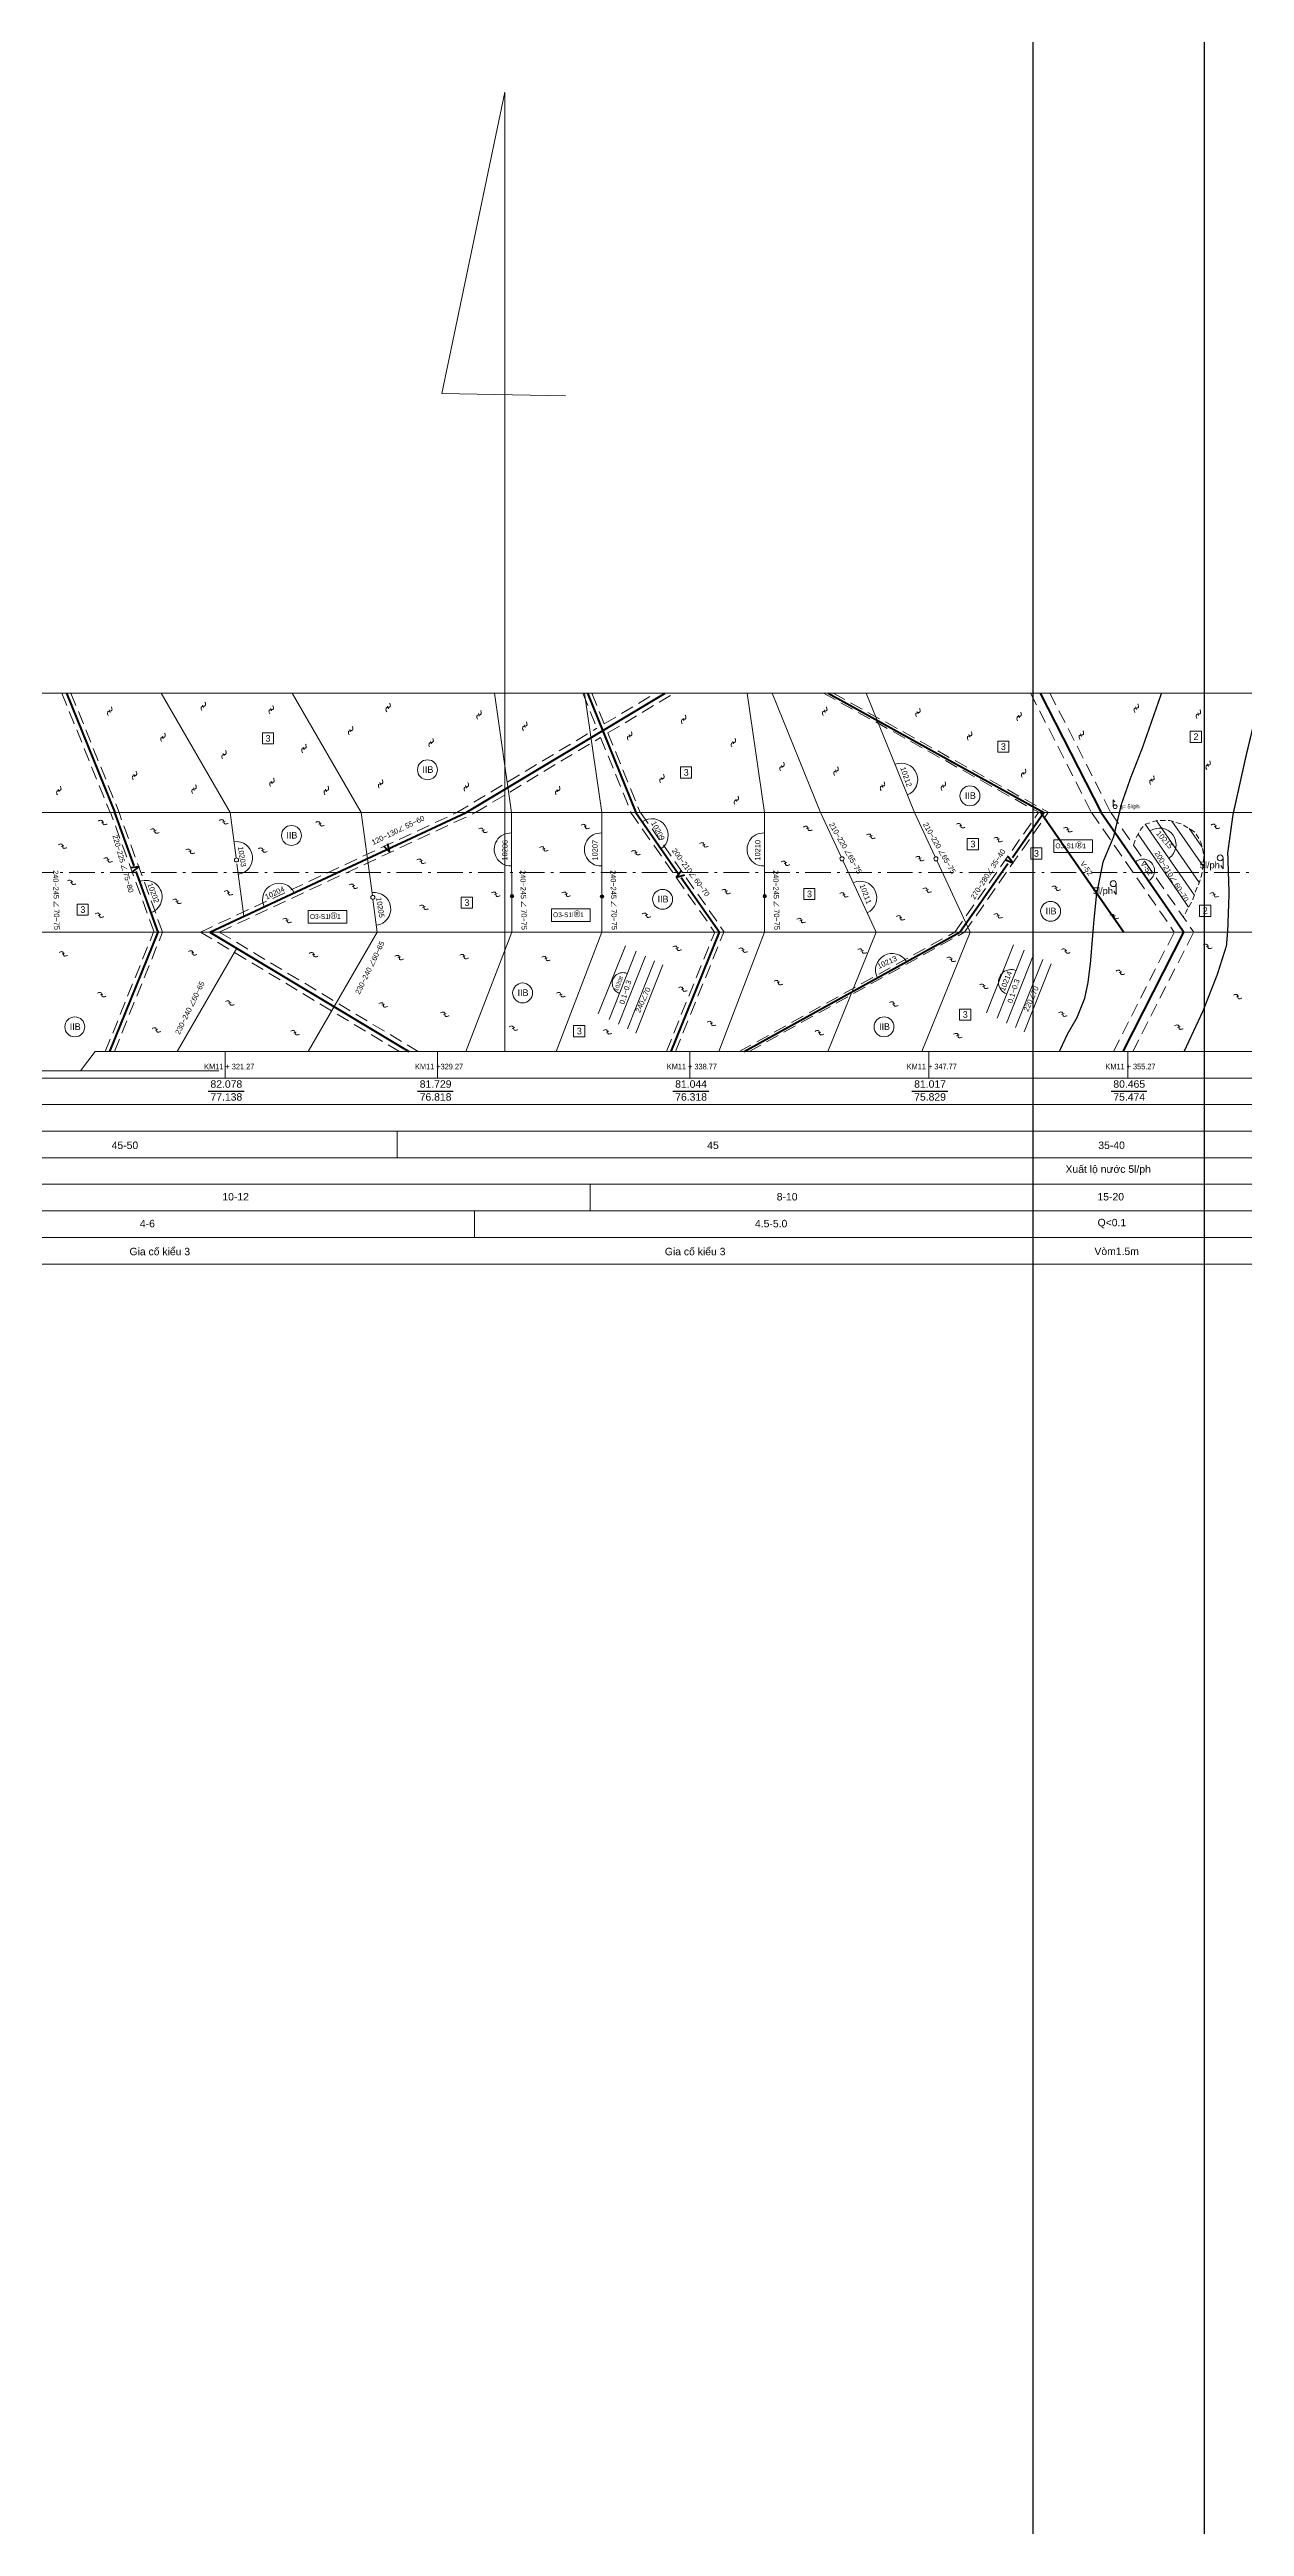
# Model space of a CAD drawing. Header units: inches. Extents: x 444671 to 463716, y 1783086 to 1794968.
# Drawn here: x 457843.3 to 457888.3, y 1788238.8 to 1788332.1 of the extents above; entities that cross this region are included whole.
import ezdxf
from ezdxf.enums import TextEntityAlignment as Align

# ---------------------------------------------------------------- set-up
doc = ezdxf.new("R2010")
doc.units = ezdxf.units.IN
doc.header["$MEASUREMENT"] = 0
for name, pattern in [('ACAD_ISO10W100', [18, 12, -3, 0, -3]), ('DASHEDX2', [1.5, 1, -0.5]), ('HIDDEN', [0.375, 0.25, -0.125]), ('HIDDEN2', [0.1875, 0.125, -0.0625])]:
    doc.linetypes.add(name, pattern=pattern)
for name, color, linetype, lineweight in [('ah', 7, 'Continuous', 15), ('bac6', 7, 'Continuous', 40), ('bac7', 7, 'Continuous', 20), ('bac8', 251, 'Continuous', 9), ('dg', 1, 'Continuous', 40), ('khenut', 251, 'Continuous', 20), ('khung', 7, 'Continuous', 15), ('Phuongvi', 7, 'Continuous', 15), ('rgdc', 7, 'Continuous', 25), ('Sohieu', 7, 'Continuous', 15), ('tdc', 7, 'Continuous', 15), ('thoc', 252, 'Continuous', 13), ('Xuatlonuoc', 4, 'Continuous', 15)]:
    doc.layers.add(name, color=color, linetype=linetype, lineweight=lineweight)
doc.layers.add('Caodoguong', color=7, linetype='Continuous')
doc.layers.add('PointCheckModelLayout', color=9, linetype='Continuous', plot=False)
doc.styles.add('.2', font='', dxfattribs={"height": 0.2})
doc.styles.add('Chuin', font='', dxfattribs={"height": 0.2})
doc.styles.add('Geo', font='', dxfattribs={"height": 0.2})
doc.styles.add('s', font='symbol.ttf', dxfattribs={"height": 0.4})
doc.styles.get('.2').set_extended_font_data('.VnArial')
doc.styles.get('Chuin').set_extended_font_data('.VnArial')
doc.styles.get('Geo').set_extended_font_data('Geo TimesP')

# ---------------------------------------------------------------- blocks, each defined once
blk = doc.blocks.new('67')
at = {"layer": 'bac8'}
blk.add_hatch(color=256, dxfattribs=at).paths.add_polyline_path([(188.035, 228.467, 1), (188.165, 228.467, 1)])
blk.add_circle((188.1, 228.467), 0.065, dxfattribs=at)
blk = doc.blocks.new('op')
at = {"layer": 'Xuatlonuoc', "linetype": 'ByBlock', "ltscale": 3}
for p, q in [((550.202, -109.53), (550.147, -109.448)), ((550.202, -109.255), (550.202, -109.53))]:
    blk.add_line(p, q, dxfattribs=at)
blk.add_circle((550.13, -109.265), 0.072, dxfattribs=at)
blk = doc.blocks.new('bn')
at = {"layer": 'Xuatlonuoc', "linetype": 'ByBlock', "ltscale": 3}
blk.add_lwpolyline([(-381.29, -93.124), (-381.29, -93.547), (-381.374, -93.42)], dxfattribs=at)
blk.add_circle((-381.4, -93.138), 0.111, dxfattribs=at)
at = {"layer": 'Xuatlonuoc', "linetype": 'ByBlock', "ltscale": 3, "style": '.2'}
blk.add_text('5l/ph', height=0.25, dxfattribs=at).set_placement((-382.17, -93.531))
blk = doc.blocks.new('th')
at = {"layer": 'khenut', "linetype": 'ByBlock', "lineweight": -2, "ltscale": 0.5}
for points in [[(-45.425, 55.139), (-45.395, 55.154), (-45.366, 55.165), (-45.34, 55.169), (-45.315, 55.165), (-45.294, 55.161), (-45.282, 55.152), (-45.272, 55.134), (-45.264, 55.109), (-45.258, 55.072), (-45.255, 55.045), (-45.249, 55.029), (-45.239, 55.016), (-45.221, 55.006), (-45.205, 55.003), (-45.174, 55.006), (-45.148, 55.011), (-45.117, 55.022), (-45.1, 55.028)], [(-45.312, 55.077), (-45.215, 55.112)]]:
    blk.add_lwpolyline(points, dxfattribs=at)

msp = doc.modelspace()

# ---------------------------------------------------------------- linework, layer by layer
at = {"layer": 'ah', "linetype": 'DASHEDX2', "ltscale": 0.5}
for points in [[(457843.7804, 1788307.8201), (457845.5985, 1788303.3201)], [(457844.124, 1788307.8201), (457845.9421, 1788303.3201)], [(457863.3979, 1788307.8201), (457863.9341, 1788306.4931)], [(457863.7415, 1788307.8201), (457864.2106, 1788306.6592)], [(457864.2106, 1788306.6592), (457866.1427, 1788307.8201)], [(457864.3492, 1788306.316), (457866.8525, 1788307.8201)], [(457872.4621, 1788307.8201), (457880.5803, 1788303.3201)], [(457872.8283, 1788307.8201), (457880.9465, 1788303.3201)], [(457858.6534, 1788303.3201), (457863.9341, 1788306.4931)], [(457864.3492, 1788306.316), (457865.5596, 1788303.3201)], [(457859.3633, 1788303.3201), (457864.0727, 1788306.1499)], [(457864.0727, 1788306.1499), (457865.216, 1788303.3201)], [(457847.2539, 1788298.8201), (457845.617, 1788303.3201)], [(457847.5731, 1788298.8201), (457845.9362, 1788303.3201)], [(457849.0031, 1788298.8201), (457858.6534, 1788303.3201)], [(457849.713, 1788298.8201), (457859.3633, 1788303.3201)], [(457865.211, 1788303.3201), (457868.3619, 1788298.8201)], [(457865.5772, 1788303.3201), (457868.7282, 1788298.8201)], [(457877.4131, 1788298.8201), (457880.5641, 1788303.3201)], [(457877.7794, 1788298.8201), (457880.9303, 1788303.3201)], [(457845.4173, 1788294.3201), (457847.2354, 1788298.8201)], [(457845.7609, 1788294.3201), (457847.579, 1788298.8201)], [(457849.0031, 1788298.8201), (457856.4924, 1788294.3201)], [(457849.713, 1788298.8201), (457857.2023, 1788294.3201)], [(457866.5488, 1788294.3201), (457868.367, 1788298.8201)], [(457866.8924, 1788294.3201), (457868.7106, 1788298.8201)], [(457869.2949, 1788294.3201), (457877.4131, 1788298.8201)], [(457869.6611, 1788294.3201), (457877.7794, 1788298.8201)]]:
    msp.add_lwpolyline(points, dxfattribs=at)
at = {"layer": 'ah', "color": 1, "linetype": 'DASHEDX2', "ltscale": 0.5}
for points in [[(457880.2628, 1788307.8201), (457882.5557, 1788303.3201)], [(457880.9922, 1788307.8201), (457883.2851, 1788303.3201)], [(457883.3824, 1788294.3201), (457885.6753, 1788298.8201)], [(457884.1119, 1788294.3201), (457886.4047, 1788298.8201)]]:
    msp.add_lwpolyline(points, dxfattribs=at)
at = {"layer": 'ah', "color": 1, "linetype": 'DASHEDX2', "ltscale": 0.5, "flags": 128}
for points in [[(457882.5553, 1788303.3201), (457885.1958, 1788299.5137), (457885.6753, 1788298.8201)], [(457883.2855, 1788303.3201), (457885.6891, 1788299.8553), (457886.4047, 1788298.8201)]]:
    msp.add_lwpolyline(points, dxfattribs=at)
at = {"layer": 'bac6'}
for points in [[(457843.9585, 1788307.8201), (457845.7766, 1788303.3201)], [(457859.0084, 1788303.3201), (457866.4976, 1788307.8201)], [(457863.576, 1788307.8201), (457865.3941, 1788303.3201)], [(457872.6452, 1788307.8201), (457880.7634, 1788303.3201)], [(457846.5048, 1788301.3183), (457845.7766, 1788303.3201)], [(457854.1363, 1788301.0483), (457859.0084, 1788303.3201)], [(457865.3941, 1788303.3201), (457866.9975, 1788301.0303)], [(457879.5797, 1788301.6297), (457880.7634, 1788303.3201)], [(457855.8945, 1788302.0657), (457856.1151, 1788301.8402), (457856.0587, 1788302.1375)], [(457879.3322, 1788301.5356), (457879.5969, 1788301.4216), (457879.4189, 1788301.6542)], [(457846.431, 1788301.0686), (457846.6782, 1788301.272), (457846.3631, 1788301.2382)], [(457847.4135, 1788298.8201), (457846.5846, 1788301.0989)], [(457849.3581, 1788298.8201), (457854.1363, 1788301.0483)], [(457867.1137, 1788301.1244), (457866.9299, 1788300.8888), (457867.2296, 1788300.9687)], [(457867.1106, 1788300.8688), (457868.5451, 1788298.8201)], [(457877.5962, 1788298.8201), (457879.4064, 1788301.4053)], [(457845.5954, 1788294.3201), (457847.4135, 1788298.8201)], [(457849.3581, 1788298.8201), (457856.8473, 1788294.3201)], [(457866.7269, 1788294.3201), (457868.5451, 1788298.8201)], [(457869.478, 1788294.3201), (457877.5962, 1788298.8201)]]:
    msp.add_lwpolyline(points, dxfattribs=at)
at = {"layer": 'bac7'}
for p, q in [((457850.3733, 1788301.388), (457850.6408, 1788299.4183)), ((457855.4969, 1788300.049), (457855.6618, 1788298.8201)), ((457855.6618, 1788298.8201), (457853.0637, 1788294.3201)), ((457850.37, 1788298.2121), (457848.123, 1788294.3201))]:
    msp.add_line(p, q, dxfattribs=at)
for points in [[(457847.5192, 1788307.8201), (457850.1173, 1788303.3201), (457850.3466, 1788301.6116)], [(457852.4599, 1788307.8201), (457855.058, 1788303.3201), (457855.4767, 1788300.1996)], [(457870.5309, 1788307.8201), (457872.3491, 1788303.3201)], [(457874.0687, 1788307.8201), (457875.8869, 1788303.3201)], [(457872.6306, 1788294.3174), (457874.4487, 1788298.8174)], [(457876.1684, 1788294.3174), (457877.9865, 1788298.8174)]]:
    msp.add_lwpolyline(points, dxfattribs=at)
at = {"layer": 'bac7', "ltscale": 1.2}
for points in [[(457872.3491, 1788303.3201), (457873.1273, 1788301.6512)], [(457875.8869, 1788303.3201), (457876.6651, 1788301.6512)], [(457873.2038, 1788301.4872), (457874.4487, 1788298.8174)], [(457876.7416, 1788301.4872), (457877.9865, 1788298.8174)]]:
    msp.add_lwpolyline(points, dxfattribs=at)
at = {"layer": 'bac7', "linetype": 'ByBlock'}
for centre in [(457850.3594, 1788301.5364), (457855.4939, 1788300.1252)]:
    msp.add_circle(centre, 0.0763, dxfattribs=at)
at = {"layer": 'bac7'}
for centre in [(457873.1597, 1788301.5781), (457876.6975, 1788301.5781)]:
    msp.add_circle(centre, 0.0776, dxfattribs=at)
at = {"layer": 'bac8'}
for p, q in [((457860.7207, 1788303.3238), (457860.0703, 1788307.8201)), ((457864.1165, 1788303.3238), (457863.466, 1788307.8201)), ((457870.241, 1788303.3238), (457869.5905, 1788307.8201)), ((457860.7256, 1788298.8201), (457860.7207, 1788303.3238)), ((457864.1214, 1788298.8201), (457864.1165, 1788303.3238)), ((457870.2458, 1788298.8201), (457870.241, 1788303.3238)), ((457858.9977, 1788294.3201), (457860.7256, 1788298.8201)), ((457862.3935, 1788294.3201), (457864.1214, 1788298.8201)), ((457868.518, 1788294.3201), (457870.2458, 1788298.8201))]:
    msp.add_line(p, q, dxfattribs=at)
at = {"layer": 'bac8', "linetype": 'HIDDEN2', "ltscale": 1.6, "flags": 128}
msp.add_lwpolyline([(457884.1433, 1788302.0923), (457884.2212, 1788302.3519), (457884.416, 1788302.6895), (457884.5849, 1788302.8842), (457885.0135, 1788303.014), (457885.5071, 1788303.014), (457885.9357, 1788302.8972), (457886.4682, 1788302.5726), (457886.676, 1788302.2091), (457886.7929, 1788301.7028), (457886.7669, 1788301.3393), (457886.702, 1788300.9498), (457886.5981, 1788300.6382), (457886.4552, 1788300.3007), (457886.3773, 1788300.054), (457886.2734, 1788299.8592), (457886.1695, 1788299.6905), (457886.1175, 1788299.5866), (457886.0136, 1788299.3789)], dxfattribs=at)
at = {"layer": 'bac8', "ltscale": 0.5, "flags": 128}
for points in [[(457884.3097, 1788302.5053), (457885.9229, 1788300.1798), (457886.2127, 1788299.7607)], [(457884.5819, 1788302.8808), (457886.3385, 1788300.3486), (457886.429, 1788300.2177)], [(457884.9984, 1788303.0094), (457886.6128, 1788300.6822)], [(457885.5834, 1788302.9932), (457886.7599, 1788301.2972)], [(457886.2341, 1788302.7153), (457886.7213, 1788302.013)]]:
    msp.add_lwpolyline(points, dxfattribs=at)
at = {"layer": 'bac8'}
for points in [[(457863.9838, 1788295.7358), (457865.005, 1788298.2988)], [(457864.3875, 1788295.5308), (457865.4086, 1788298.0938)], [(457864.739, 1788295.3522), (457865.7602, 1788297.9153)], [(457878.6014, 1788295.7785), (457879.6226, 1788298.3415)], [(457879.0051, 1788295.5735), (457880.0262, 1788298.1365)], [(457879.3566, 1788295.3949), (457880.3778, 1788297.958)], [(457865.0819, 1788295.1781), (457866.103, 1788297.7412)], [(457865.3973, 1788295.0179), (457866.4184, 1788297.581)], [(457879.6995, 1788295.2208), (457880.7206, 1788297.7839)], [(457880.0149, 1788295.0606), (457881.036, 1788297.6237)]]:
    msp.add_lwpolyline(points, dxfattribs=at)
at = {"layer": 'bac8', "linetype": 'ByBlock'}
msp.add_arc((457864.911, 1788296.8908), 0.402, 68.276822, 248.276822, dxfattribs=at)
at = {"layer": 'Caodoguong', "color": 0, "linetype": 'Continuous', "ltscale": 0.1}
for points in [[(457849.2948, 1788292.8336), (457850.6454, 1788292.8336)], [(457857.1743, 1788292.8336), (457858.5249, 1788292.8336)], [(457866.7948, 1788292.8336), (457868.1454, 1788292.8336)], [(457875.7948, 1788292.8336), (457877.1454, 1788292.8336)], [(457883.2948, 1788292.8336), (457884.6454, 1788292.8336)]]:
    msp.add_lwpolyline(points, dxfattribs=at)
at = {"layer": 'dg'}
for points in [[(457880.6275, 1788307.8201), (457882.9204, 1788303.3201)], [(457883.7471, 1788294.3201), (457886.04, 1788298.8201)]]:
    msp.add_lwpolyline(points, dxfattribs=at)
at = {"layer": 'dg', "color": 6, "ltscale": 0.4}
msp.add_lwpolyline([(457880.6503, 1788303.3201), (457883.1723, 1788299.6845), (457883.7699, 1788298.8201)], dxfattribs=at)
at = {"layer": 'dg', "ltscale": 0.4}
msp.add_lwpolyline([(457882.9204, 1788303.3201), (457885.4425, 1788299.6845), (457886.04, 1788298.8201)], dxfattribs=at)
at = {"layer": 'khung'}
msp.add_line((457845.0319, 1788294.3201), (457844.4805, 1788293.5879), dxfattribs=at)
at = {"layer": 'khung', "color": 0}
msp.add_line((457839.7967, 1788293.5879), (457849.6939, 1788293.5879), dxfattribs=at)
at = {"layer": 'khung'}
for points in [[(457828.6603, 1788307.8201), (457928.6603, 1788307.8201)], [(457828.6603, 1788303.3201), (457928.6603, 1788303.3201)], [(457828.6603, 1788298.8201), (457928.6603, 1788298.8201)], [(457845.0319, 1788294.3201), (457928.6603, 1788294.3201)], [(457849.9303, 1788294.3201), (457849.9303, 1788293.3201)], [(457857.9303, 1788294.3201), (457857.9303, 1788293.3201)], [(457867.4303, 1788294.3201), (457867.4303, 1788293.3201)], [(457876.4314, 1788294.3201), (457876.4314, 1788293.3201)], [(457883.9303, 1788294.3201), (457883.9303, 1788293.3201)], [(457828.6603, 1788289.3201), (457928.6603, 1788289.3201)], [(457828.6603, 1788288.3201), (457928.6603, 1788288.3201)], [(457828.6603, 1788287.3201), (457928.6603, 1788287.3201)], [(457828.6603, 1788286.3201), (457928.6603, 1788286.3201)]]:
    msp.add_lwpolyline(points, dxfattribs=at)
at = {"layer": 'khung', "color": 6, "linetype": 'ACAD_ISO10W100', "ltscale": 0.08}
msp.add_lwpolyline([(457828.6603, 1788301.0625), (457928.6603, 1788301.0625)], dxfattribs=at)
at = {"layer": 'khung', "linetype": 'Continuous', "ltscale": 0.1}
for points in [[(457828.6603, 1788293.3201), (457928.6603, 1788293.3201)], [(457828.6603, 1788292.3201), (457928.6603, 1788292.3201)], [(457828.6603, 1788291.3201), (457928.6603, 1788291.3201)], [(457828.6603, 1788290.3201), (457928.6603, 1788290.3201)]]:
    msp.add_lwpolyline(points, dxfattribs=at)
at = {"layer": 'khung', "color": 0}
for points in [[(457856.4112, 1788291.3201), (457856.4112, 1788290.3201)], [(457880.3662, 1788291.3201), (457880.3662, 1788286.3201)], [(457886.8126, 1788291.3201), (457886.8126, 1788286.3201)], [(457863.6754, 1788289.3201), (457863.6754, 1788288.3201)], [(457859.3262, 1788288.3201), (457859.3262, 1788287.3201)]]:
    msp.add_lwpolyline(points, dxfattribs=at)
at = {"layer": 'PointCheckModelLayout'}
for p, q in [((457880.3662, 1788154.5864), (457880.3662, 1788399.4294)), ((457886.8126, 1788154.5864), (457886.8126, 1788399.4294))]:
    msp.add_line(p, q, dxfattribs=at)
at = {"layer": 'rgdc', "linetype": 'HIDDEN', "const_width": 0.05, "flags": 128}
for points in [[(457885.196, 1788307.8201), (457884.4749, 1788305.7608), (457884.0301, 1788304.6247), (457883.6842, 1788303.6367), (457883.3877, 1788302.4018), (457882.9923, 1788301.4633), (457882.7452, 1788300.2283), (457882.6464, 1788299.2404), (457882.5173, 1788297.6698), (457882.4222, 1788296.9092), (457882.3004, 1788296.3259), (457882.0039, 1788295.5849), (457881.658, 1788294.9922), (457881.3442, 1788294.3201)], [(457886.0424, 1788294.3201), (457886.7482, 1788295.8319), (457887.2919, 1788297.2151), (457887.6378, 1788298.3018), (457887.6872, 1788298.8946), (457887.7366, 1788300.2777), (457887.6872, 1788301.809), (457887.8849, 1788303.2416), (457888.3791, 1788305.4645), (457888.725, 1788306.897), (457888.9097, 1788307.8201)]]:
    msp.add_lwpolyline(points, dxfattribs=at)
at = {"layer": 'Sohieu'}
for centre, radius, start, end in [((457875.3868, 1788304.5579), 0.624, 292, 112), ((457860.6841, 1788301.9312), 0.62, 86.877275, 270.930608), ((457864.0799, 1788301.9312), 0.62, 86.877275, 270.930608), ((457865.9939, 1788302.4636), 0.624, 305, 125), ((457870.2043, 1788301.9312), 0.62, 86.877275, 270.930608), ((457885.1149, 1788302.1126), 0.624, 304.749013, 124.749013), ((457850.3431, 1788301.6077), 0.62, 277.641972, 97.641972), ((457846.9333, 1788300.1402), 0.624, 289.989303, 109.989303), ((457851.9664, 1788300.0364), 0.624, 25, 205), ((457873.8458, 1788300.1103), 0.624, 295, 115), ((457855.55, 1788299.6907), 0.62, 277.641972, 97.641972), ((457875.0481, 1788297.3897), 0.624, 30.447814, 207.552186), ((457879.5286, 1788296.9335), 0.4742, 68.276822, 248.276822)]:
    msp.add_arc(centre, radius, start, end, dxfattribs=at)
at = {"layer": 'Sohieu', "color": 1}
msp.add_arc((457884.4972, 1788301.1324), 0.4342, 299.619915, 129.710043, dxfattribs=at)
at = {"layer": 'tdc'}
for points in [[(457851.3325, 1788305.9011), (457851.7525, 1788305.9011), (457851.7525, 1788306.3211), (457851.3325, 1788306.3211)], [(457886.2769, 1788305.9612), (457886.6969, 1788305.9612), (457886.6969, 1788306.3812), (457886.2769, 1788306.3812)], [(457879.0238, 1788305.5899), (457879.4438, 1788305.5899), (457879.4438, 1788306.0099), (457879.0238, 1788306.0099)], [(457867.08, 1788304.6173), (457867.5, 1788304.6173), (457867.5, 1788305.0373), (457867.08, 1788305.0373)], [(457877.8779, 1788301.9209), (457878.2979, 1788301.9209), (457878.2979, 1788302.3409), (457877.8779, 1788302.3409)], [(457880.2694, 1788301.5656), (457880.6894, 1788301.5656), (457880.6894, 1788301.9856), (457880.2694, 1788301.9856)], [(457881.1341, 1788301.8093), (457881.1341, 1788302.2875), (457882.5903, 1788302.2875), (457882.5903, 1788301.8093)], [(457844.3596, 1788299.4544), (457844.7796, 1788299.4544), (457844.7796, 1788299.8744), (457844.3596, 1788299.8744)], [(457858.8234, 1788299.7156), (457859.2434, 1788299.7156), (457859.2434, 1788300.1356), (457858.8234, 1788300.1356)], [(457862.2175, 1788299.216), (457862.2175, 1788299.6941), (457863.6737, 1788299.6941), (457863.6737, 1788299.216)], [(457871.7223, 1788300.0426), (457872.1423, 1788300.0426), (457872.1423, 1788300.4626), (457871.7223, 1788300.4626)], [(457886.6252, 1788299.4112), (457887.0452, 1788299.4112), (457887.0452, 1788299.8312), (457886.6252, 1788299.8312)], [(457853.0595, 1788299.1494), (457853.0595, 1788299.6275), (457854.5157, 1788299.6275), (457854.5157, 1788299.1494)], [(457863.0544, 1788294.877), (457863.4744, 1788294.877), (457863.4744, 1788295.297), (457863.0544, 1788295.297)], [(457877.5883, 1788295.5017), (457878.0083, 1788295.5017), (457878.0083, 1788295.9217), (457877.5883, 1788295.9217)]]:
    msp.add_lwpolyline(points, close=True, dxfattribs=at)
for centre in [(457857.5514, 1788304.9289), (457877.9798, 1788303.9487), (457852.4289, 1788302.4573), (457866.4051, 1788300.0522), (457881.0163, 1788299.6011), (457861.1331, 1788296.5274), (457844.2705, 1788295.2486), (457874.7442, 1788295.2507)]:
    msp.add_circle(centre, 0.375, dxfattribs=at)
at = {"layer": 'Xuatlonuoc', "color": 5}
msp.add_lwpolyline([(457857.9303, 1788294.3201), (457857.6603, 1788294.3201), (457860.4603, 1788294.3201), (457860.4603, 1788330.4443), (457858.0944, 1788319.0982), (457862.7463, 1788319.0137)], dxfattribs=at)

# ---------------------------------------------------------------- block references
at = {"layer": 'bac8'}
for p in [(457672.6354, 1788071.7022), (457676.0236, 1788071.6886), (457682.1523, 1788071.7022)]:
    msp.add_blockref('67', p, dxfattribs=at)
at = {"layer": 'thoc', "rotation": 89.27641598524326}
for p in [(457901.2411, 1788351.7018), (457904.7629, 1788351.8828), (457907.3201, 1788351.7565), (457911.7228, 1788351.8412), (457915.1478, 1788351.5586), (457928.1659, 1788351.7002), (457931.6745, 1788351.6452), (457939.8933, 1788351.8139), (457942.2357, 1788351.5882), (457903.2448, 1788350.7143), (457910.3117, 1788350.9665), (457916.8693, 1788351.1354), (457920.8204, 1788350.7686), (457922.8524, 1788351.3894), (457933.6218, 1788350.7706), (457935.4844, 1788351.5042), (457937.8269, 1788350.7988), (457905.5422, 1788350.0636), (457908.5529, 1788350.2978), (457913.3416, 1788350.5147), (457924.7229, 1788350.5151), (457942.6026, 1788349.6696), (457902.1724, 1788349.2753), (457904.4133, 1788348.7658), (457907.3484, 1788349.0197), (457911.4406, 1788348.9633), (457914.668, 1788348.85), (457922.034, 1788349.1604), (457926.5573, 1788349.6123), (457928.5893, 1788349.443), (457930.339, 1788348.8787), (457932.634, 1788348.8802), (457935.6538, 1788349.3599), (457940.4859, 1788349.1053), (457899.322, 1788348.711), (457909.3951, 1788348.7129), (457918.1111, 1788348.709), (457924.8357, 1788348.3426)]:
    msp.add_blockref('th', p, dxfattribs=at)
at = {"layer": 'thoc'}
for p in [(457890.5838, 1788247.86), (457892.544, 1788247.5384), (457895.145, 1788247.8851), (457898.766, 1788247.8098), (457904.9093, 1788247.5621), (457908.7579, 1788247.709), (457917.1369, 1788247.6359), (457919.5149, 1788247.3387), (457922.8924, 1788247.7368), (457926.9301, 1788247.5882), (457932.4873, 1788247.7113), (457889.0727, 1788246.9685), (457890.7852, 1788246.4487), (457893.8817, 1788246.7707), (457896.6109, 1788246.8192), (457902.5808, 1788246.3982), (457907.1973, 1788246.867), (457910.6653, 1788246.7184), (457913.223, 1788247.0168), (457921.3565, 1788246.4986), (457924.3043, 1788247.2168), (457889.4147, 1788245.606), (457900.0293, 1788245.4571), (457916.2946, 1788246.3234), (457893.3862, 1788244.8885), (457895.3184, 1788245.2105), (457902.6799, 1788244.6646), (457905.389, 1788245.1582), (457908.0395, 1788245.1582), (457914.059, 1788245.2572), (457918.4993, 1788245.1346), (457921.629, 1788245.3099), (457926.4842, 1788245.3842), (457932.4378, 1788245.1358), (457890.4599, 1788244.3681), (457897.5274, 1788244.1693), (457911.0616, 1788244.3657), (457916.8891, 1788244.1688), (457920.6296, 1788244.2679), (457924.3043, 1788244.344), (457928.6725, 1788244.3185), (457889.1015, 1788242.9121), (457893.9721, 1788242.9474), (457898.5256, 1788242.879), (457901.7515, 1788242.7721), (457904.1905, 1788242.8091), (457907.2765, 1788242.7371), (457912.2147, 1788243.1222), (457914.6974, 1788243.0523), (457919.1822, 1788243.0182), (457922.5392, 1788242.7036), (457926.8459, 1788243.0177), (457932.1961, 1788243.1925), (457916.0262, 1788241.8287), (457928.909, 1788242.2136), (457890.5452, 1788241.3743), (457895.3708, 1788241.0596), (457901.1483, 1788240.9912), (457907.836, 1788241.3737), (457912.4245, 1788241.584), (457920.3711, 1788241.0256), (457923.7687, 1788241.6893), (457933.3242, 1788241.3051), (457892.6083, 1788240.0458), (457897.8262, 1788239.9424), (457903.465, 1788240.6396), (457906.0526, 1788240.1152), (457909.592, 1788239.9759), (457913.5085, 1788240.2905), (457917.5737, 1788239.9418), (457922.7895, 1788239.8364), (457926.741, 1788240.6405), (457931.1121, 1788240.151)]:
    msp.add_blockref('th', p, dxfattribs=at)
at = {"layer": 'Xuatlonuoc', "rotation": 180}
msp.add_blockref('op', (458433.5785, 1788194.2741), dxfattribs=at)
at = {"layer": 'Xuatlonuoc'}
msp.add_blockref('bn', (458268.803, 1788394.7504), dxfattribs=at)
at = {"layer": 'Xuatlonuoc', "linetype": 'ByBlock', "ltscale": 3}
msp.add_blockref('bn', (458264.7766, 1788393.7789), dxfattribs=at)

# ---------------------------------------------------------------- texts
at = {"layer": 'bac8', "style": 'Chuin'}
msp.add_text('10208', height=0.15, rotation=68.052606, dxfattribs=at).set_placement((457864.7112, 1788296.5776))
at = {"layer": 'Caodoguong', "color": 0, "linetype": 'Continuous', "ltscale": 0.1, "style": 'Chuin'}
for s, p in [('82.078', (457849.9776, 1788292.957)), ('81.729', (457857.8571, 1788292.957)), ('81.044', (457867.4776, 1788292.957)), ('81.017', (457876.4776, 1788292.957)), ('80.465', (457883.9776, 1788292.957)), ('77.138', (457849.9776, 1788292.4714)), ('76.818', (457857.8571, 1788292.4714)), ('76.318', (457867.4776, 1788292.4714)), ('75.829', (457876.4776, 1788292.4714)), ('75.474', (457883.9776, 1788292.4714)), ('45-50', (457846.1581, 1788290.6503)), ('45', (457868.3025, 1788290.6503)), ('35-40', (457883.3136, 1788290.6503)), ('XuÊt lé n\xadíc 5l/ph', (457883.1854, 1788289.7533)), ('10-12', (457850.3271, 1788288.7124)), ('8-10', (457871.0947, 1788288.7124)), ('15-20', (457883.2808, 1788288.7124)), ('4-6', (457847.005, 1788287.7028)), ('4.5-5.0', (457870.4936, 1788287.7028)), ('Q<0.1', (457883.3249, 1788287.7405)), ('Gia cè kiÓu 3', (457847.471, 1788286.6502)), ('Gia cè kiÓu 3', (457867.6308, 1788286.6502)), ('Vßm1.5m', (457883.5042, 1788286.6576))]:
    msp.add_text(s, height=0.28, dxfattribs=at).set_placement(p, align=Align.CENTER)
at = {"layer": 'khung', "char_height": 0.211335, "width": 2.113352, "attachment_point": 7}
for s, insert in [('{\\f.VnArial NarrowH|b0|i0|c0|p34; km11 + 321.27}', (457849.0656, 1788293.6454)), ('{\\f.VnArial NarrowH|b0|i0|c0|p34;km11 +329.27}', (457857.0825, 1788293.6454)), ('{\\f.VnArial NarrowH|b0|i0|c0|p34;km11 + 338.77}', (457866.5649, 1788293.6454))]:
    msp.add_mtext(s, dxfattribs=dict(at, insert=insert))
at = {"layer": 'khung', "color": 0, "char_height": 0.211335, "width": 2.113352, "attachment_point": 7}
for s, insert in [('{\\f.VnArial NarrowH|b0|i0|c0|p34;km11 + 347.77}', (457875.5987, 1788293.6472)), ('{\\f.VnArial NarrowH|b0|i0|c0|p34;km11 + 355.27}', (457883.0806, 1788293.6472))]:
    msp.add_mtext(s, dxfattribs=dict(at, insert=insert))
at = {"layer": 'Phuongvi', "linetype": 'Continuous', "ltscale": 5, "style": 's'}
for s, rotation, p in [('120-130Ð 55-60', 25.956673, (457856.4856, 1788302.5653)), ('210-220 Ð65-75', 299.872625, (457873.2049, 1788301.9324)), ('210-220 Ð65-75', 299.872625, (457876.7427, 1788301.9324)), ('220-225 Ð 75-80', 285.897381, (457845.9932, 1788301.3683)), ('200-210Ð 60-70', 306.48559, (457867.388, 1788301.0072)), ('270-280Ð 35-40', 57.364192, (457878.7408, 1788300.9451)), ('200-210Ð 60-70', 301.607011, (457885.4901, 1788300.8622)), ('240-245 Ð 70-75', 271.263601, (457843.4736, 1788300.0221)), ('240-245 Ð 70-75', 271.263601, (457861.0698, 1788300.0221)), ('240-245 Ð 70-75', 271.263601, (457864.4656, 1788300.0221)), ('240-245 Ð 70-75', 271.263601, (457870.59, 1788300.0221)), ('0.1-0.3', 72.486636, (457865.0985, 1788296.5246)), ('0.1-0.3', 72.486636, (457879.7161, 1788296.5673)), ('240Ð70', 65.921689, (457865.7567, 1788296.2226)), ('220Ð70', 65.921689, (457880.3743, 1788296.2653))]:
    msp.add_text(s, height=0.2, rotation=rotation, dxfattribs=at).set_placement(p, align=Align.CENTER)
for p in [(457854.9967, 1788296.4547), (457848.2183, 1788294.9448)]:
    msp.add_text('230-240 Ð60-65', height=0.2, rotation=64.161955, dxfattribs=at).set_placement(p)
at = {"layer": 'Sohieu', "style": 'Chuin'}
for s, rotation, p in [('10212', 289.447209, (457875.3524, 1788304.9995)), ('10209', 298.154312, (457865.9601, 1788302.9285)), ('10215', 310.864495, (457884.9799, 1788302.5232)), ('10203', 279.141711, (457850.4088, 1788302.0283)), ('10206', 89.390728, (457860.5593, 1788301.5098)), ('10207', 89.390728, (457863.955, 1788301.5098)), ('10210', 89.390728, (457870.0795, 1788301.5098)), ('10202', 290.42273, (457847.0021, 1788300.6249)), ('10211', 291.218657, (457873.8183, 1788300.5787)), ('10204', 25.186213, (457851.4886, 1788300.0392)), ('10205', 279.141711, (457855.6157, 1788300.1113)), ('10213', 24.964781, (457874.5493, 1788297.4281)), ('10214', 68.052606, (457879.2814, 1788296.5742))]:
    msp.add_text(s, height=0.2, rotation=rotation, dxfattribs=at).set_placement(p)
at = {"layer": 'Sohieu', "color": 6, "style": 'Chuin'}
msp.add_text('V-52', height=0.2, rotation=305.590696, dxfattribs=at).set_placement((457882.115, 1788301.4004))
at = {"layer": 'Sohieu', "color": 1, "style": 'Chuin'}
msp.add_text('V-52', height=0.2, rotation=305.590696, dxfattribs=at).set_placement((457884.3851, 1788301.4004))
at = {"layer": 'tdc', "style": 'Geo'}
for s, p in [('3', (457851.5471, 1788305.9895)), ('2', (457886.4915, 1788306.0496)), ('3', (457879.2383, 1788305.6783)), ('IIB', (457857.5684, 1788304.8131)), ('3', (457867.2945, 1788304.7057)), ('IIB', (457877.9967, 1788303.8329)), ('IIB', (457852.4459, 1788302.3415)), ('3', (457878.0924, 1788302.0092)), ('3', (457880.4839, 1788301.6539)), ('3', (457844.5742, 1788299.5427)), ('3', (457859.0379, 1788299.804)), ('IIB', (457866.422, 1788299.9363)), ('3', (457871.9368, 1788300.131)), ('IIB', (457881.0332, 1788299.4853)), ('2', (457886.8397, 1788299.4996)), ('IIB', (457861.15, 1788296.4116)), ('IIB', (457844.2875, 1788295.1327)), ('3', (457863.2689, 1788294.9654)), ('IIB', (457874.7611, 1788295.1348)), ('3', (457877.8028, 1788295.5901))]:
    msp.add_text(s, height=0.25, dxfattribs=at).set_placement(p, align=Align.CENTER)
at = {"layer": 'tdc', "char_height": 0.18, "width": 1.095707, "attachment_point": 1, "style": 'Geo'}
for insert in [(457881.1971, 1788302.2245), (457853.1225, 1788299.5645), (457862.2805, 1788299.6311)]:
    msp.add_mtext('{\\fGeoTimesNR|b0|i0|c0|p18;O3-S1l\\fGeo TimesP|b0|i1|c0|p34;\\H1.389x;®\\fGeoTimesNR|b0|i0|c0|p18;\\H0.72x;1}', dxfattribs=dict(at, insert=insert))
at = {"layer": 'Xuatlonuoc', "linetype": 'ByBlock', "ltscale": 0.5, "style": '.2'}
msp.add_text('q= 5l/ph', height=0.15, dxfattribs=at).set_placement((457883.6141, 1788303.4757))

doc.saveas('drawing.dxf')
